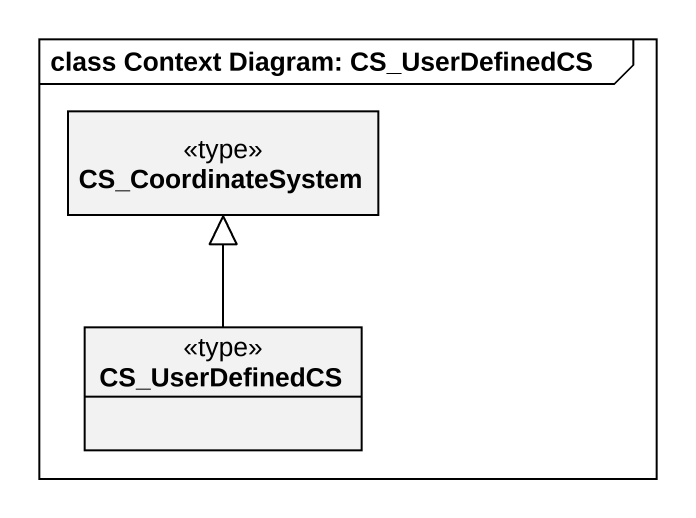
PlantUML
@startuml
mainframe class Context Diagram: CS_UserDefinedCS
hide circle
hide empty members
class CS_CoordinateSystem <<type>>
class CS_UserDefinedCS <<type>>
CS_UserDefinedCS -up-|> CS_CoordinateSystem
@enduml
